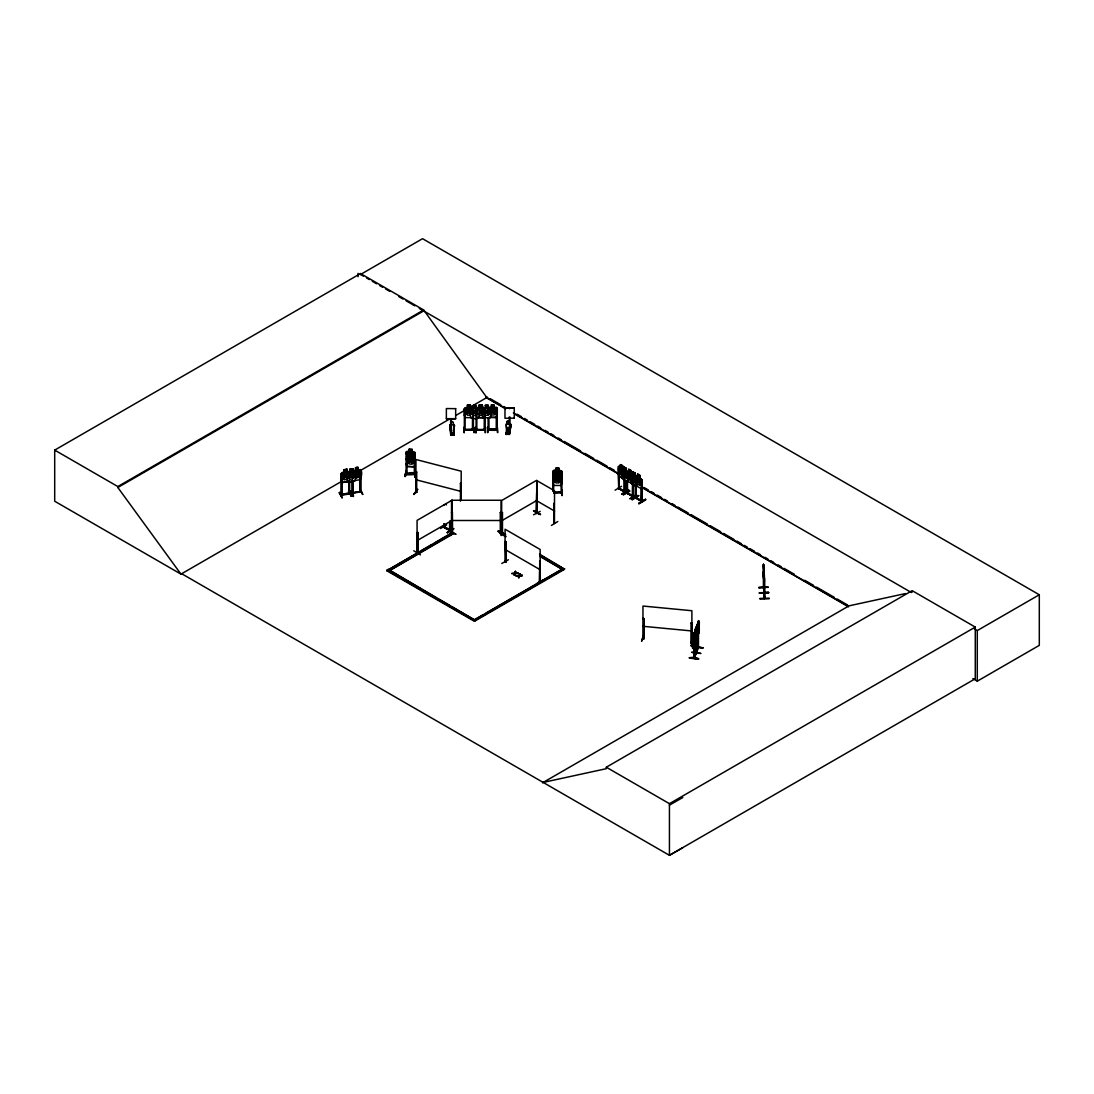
<?xml version="1.0" encoding="UTF-8"?>
<svg xmlns="http://www.w3.org/2000/svg" width="1094" height="1094" viewBox="0 0 1094 1094"><rect width="100%" height="100%" fill="white"/><g stroke="black" fill="none" stroke-linecap="round" stroke-linejoin="round"><path stroke-width="1.5" d="M552.867 478.037L553.81 480.526L560.962 480.485L562.015 478.078M552.812 472.635L553.646 472.635L552.812 472.635L552.812 491.37M553.81 480.526L552.962 477.969M552.962 471.405L553.837 470.42L556.012 470.516C553.509 466.728 561.386 466.687 558.856 470.584L560.388 471.418L560.388 476.068L558.856 478.051L556.012 478.037L554.494 476.04L554.494 471.391L556.012 470.57M561.167 492.109C563.355 492.286 559.554 493.476 562.015 492.902M561.072 472.663L561.906 472.663L561.072 472.663L561.167 493.134L561.072 492.163L553.742 492.532M561.878 492.874L561.906 471.364M553.742 492.355L561.878 492.136M561.988 495.678L562.056 489.893L562.043 495.295M763.489 566.118C763.626 570.74 763.995 571.752 763.639 570.33M764.036 576.1L764.104 574.282L764.036 578.466M764.35 585.454L763.872 577.249L764.05 581.994L764.173 580.64M764.323 575.977L764.132 574.268L764.405 598.65C764.46 587.04 763.721 594.794 764.761 597.83M696.003 652.53L698.191 647.429L698.054 625.754C699.271 618.602 699.093 633.549 698.204 628.38L697.657 632.236L697.835 625.891M696.29 651.34L696.427 652.694L696.249 626.903L696.126 629.515M697.863 625.877L698.204 627.245L698.546 624.182L698.41 647.963M450.96 427.221A2.065 1.682 -6.2 0 1 451.384 424.554L451.371 424.486A2.065 1.682 -6.2 0 0 450.947 427.152L451.384 433.716L453.449 433.634L453.86 427.043A2.065 1.682 -6.2 0 0 453.436 424.404L453.299 422.161L451.904 421.983M508.86 432.992L509.298 426.441A2.065 1.682 9.8 0 0 508.874 423.761L508.724 421.505L506.932 421.477M694.129 635.669L693.719 633.057L692.379 639.853L692.707 648.441L695.141 639.771L695.046 632.209L695.032 642.274L696.687 638.212L696.7 628.216L695.948 629.515M696.919 628.571L696.714 638.253L695.141 642.287M699.339 629.077L699.134 632.086L699.339 622.404M763.571 576.087L763.639 574.979M695.757 641.029C697.343 628.804 692.83 656.044 694.129 640.318M696.208 639.334C699.121 638.54 699.449 611.929 698.136 623.443L698.533 622.418M696.194 639.457L697.917 635.409L697.999 622.459M764.132 581.762L764.214 580.64M689.384 657.932C694.881 655.634 707.148 661.61 689.384 657.85M700.625 653.501L691.572 652.298L700.803 653.364M695.21 638.158C694.922 633.713 697.247 624.565 695.921 633.631M697.507 627.559L697.151 630.623C696.208 624.865 696.481 643.545 697.138 631.758L697.521 633.235L697.726 626.93L697.466 636.106L699.025 632.031M696.563 634.151L695.593 638.609L695.264 637.474M697.685 631.334L697.562 636.12L699.121 632.045M763.735 588.134L763.776 592.962M763.94 593.153L763.516 564.34L763.38 588.23M764.05 572.504L763.844 571.3L764.364 576.894L764.05 570.015L764.35 593.768M764.337 598.623L764.679 597.31M763.94 571.3L764.35 575.403M415.228 464.321L414.188 466.796L407.05 466.441L414.188 466.741L415.228 464.376L415.241 452.725L415.036 474.536C416.91 469.531 391.679 476.232 415.105 474.495M409.156 454.01L412.192 454.106L409.156 454.01L409.252 456.595L407.747 457.278L407.747 461.928L409.265 464.006L412.096 464.143L413.614 462.229L413.614 457.579L412.096 456.677M409.156 456.499L407.091 456.335C403.973 457.866 413.081 455.104 414.147 456.759L415.228 457.634M412.192 456.663L415.118 457.716M692.488 639.867L692.721 638.39M697.958 648.017L697.357 624.086L696.331 630.007L695.77 653.597L695.948 630.882L699.134 622.062L698.369 623.348M451.384 422.735L451.89 421.915M452.205 433.087L452.656 433.634L452.642 432.855M452.26 433.593L452.642 433.046M506.809 421.819L506.796 423.706L506.85 421.6M507.958 432.773L507.944 432.54M507.876 432.075L507.835 432.937M694.909 640.4L695.169 629.665L693.76 636.462L693.869 658.232L698.56 647.539M696.167 653.528L695.975 630.855L697.931 625.426M694.471 657.084L693.869 657.494L696.085 653.104M407.105 451.371L406.134 452.273L407.146 451.466L414.175 451.781L415.228 452.779M406.134 458.947L407.064 461.477L414.202 461.832L415.241 459.412M406.954 453.586L406.079 453.723L406.954 453.586L406.954 473.77M409.17 449.06L412.206 449.183L412.096 451.808L413.614 452.725L413.614 457.374L412.096 459.275L409.265 459.111L407.747 457.032L407.747 452.383L409.265 451.644L409.279 449.101L409.17 451.494M405.997 471.117L405.026 476.505L406.407 471.076M405.477 476.423L406.448 470.762M405.983 473.21L407.023 473.278L406.216 473.018M414.339 454.01L415.173 454.051L414.339 454.01L414.311 474.427M414.216 473.907L415.187 473.511L414.394 473.757M415.993 473.073L414.79 477.066L415.734 471.309M414.872 476.998L415.611 473.018M415.952 473.032L415.31 477.08M506.385 426.263L506.809 432.8L506.385 426.263A2.065 1.682 9.8 0 1 506.809 423.638M506.973 434.291L505.948 434.222L507.042 427.781M506.604 434.263L507.124 427.795M506.344 434.236L507.178 429.422M507.096 431.022C505.92 439.528 506.194 429.573 506.577 432.868M508.86 422.011L508.874 423.761M507.247 432.417L507.247 433.894L507.247 432.417C508.792 431.501 508.724 434.879 507.26 433.812M508.765 432.745L510.324 424.513L509.025 434.003L506.18 433.128M508.901 432.65L510.324 424.513M505.934 434.209L509.489 434.414L510.925 424.376L507.848 424.198M509.23 434.291L510.925 424.376M509.421 434.414L511.171 424.759L507.848 424.376M694.567 633.877L694.006 657.754L695.141 633.125M698.519 658.889L689.466 657.658L698.546 658.875M764.296 593.81L764.063 570.015L764.145 576.757M643.751 618.602L642.916 618.534L643.751 618.602L643.737 638.896L642.903 638.814L642.971 606.049L691.887 610.726L691.928 643.45L690.929 643.395L691.982 643.272L690.902 643.368L691.052 622.951L691.887 623.019L691.832 643.45M643.108 635.929L641.617 641.275L643.45 635.956M643.846 638.335L643.012 637.829M691.052 622.951L691.832 623.211M691.832 642.711L690.902 642.629L691.928 642.711M691.162 643.163L690.957 642.438M692.748 640.332L691.217 646.007L693.145 640.701M691.312 645.952L692.762 640.646M413.792 550.774L420.452 554.904M503.322 534.515L498.057 531.424M498.344 530.918C518.501 542.091 485.804 524.122 503.937 534.446M354.374 471.692L355.222 471.309L356.753 473.319L359.242 470.625L357.382 473.798C361.116 476.218 358.121 478.146 356.794 474.427L354.976 477.189M629.87 475.452L631.771 474.372L630.404 476.451L631.84 480.225L629.966 476.738L628.421 478.324M628.448 479.664L627.71 481.811L622.65 478.885L621.98 469.353L622.746 468.82L628.53 473.032L628.448 479.76L628.448 473.073M636.448 486.433L637.241 484.41L636.558 476.451M637.323 484.464L636.503 486.556L631.443 483.63L630.841 480.717L628.845 479.459M633.194 481.866L632.373 483.958L627.341 481.018M636.134 485.75L641.234 488.662L641.904 486.556M641.234 488.662L641.904 486.652M692.899 638.431L692.775 644.598L693.35 640.701C694.334 646.691 693.924 628.202 693.364 639.566L694.266 634.493M452.588 433.593L452.725 433.498M347.824 472.704L346.88 472.69L346.853 479.692L347.783 482.085L354.688 480.977L355.687 478.338M352.159 493.353C380.069 488.471 335.079 495.555 360.241 491.507M361.157 491.37C358.709 491.876 362.046 490.208 360.897 491.89L360.104 492.04L361.157 492.109M478.105 408.568L480.649 410.742L483.179 407.706L490.276 407.706L491.356 408.65L488.197 407.857L488.307 405.218L485.257 405.272L485.353 407.857L483.835 408.623L483.835 413.272L485.353 415.269L488.197 415.269L489.729 413.272L489.729 408.623L488.197 407.788M695.497 628.64L696.153 626.889L695.716 628.776M697.931 622.472L698.574 620.736M693.801 633.207L693.281 635.764L693.692 633.905M695.716 629.611L696.112 628.571M695.059 632.264L695.579 628.626L694.485 639.375M697.48 626.11L697.999 624.947M696.7 628.216L694.116 634.999M693.801 636.53L693.172 642.78L693.801 641.166M696.222 630.363L695.593 636.612L696.222 635.012M698.027 630.459L698.656 628.845M693.801 643.163L693.172 644.763L693.049 637.255M452.205 432.978L452.478 433.033M452.642 433.238L452.519 433.484M514.604 575.307L515.288 573.242L518.077 573.297L515.288 573.653L514.084 574.993L515.383 571.314L515.37 573.311L518.077 573.297M518.871 577.769L519.541 575.704L522.344 575.335L519.541 576.128L518.871 577.769L518.884 575.745M514.084 574.993L515.383 571.314M520.17 574.09L519.636 575.772L519.65 573.776L518.98 575.827L516.136 575.772L518.98 575.403L518.351 577.454M694.608 631.539L695.264 629.679M696.796 625.959L697.22 624.92M694.608 632.359L695.032 630.513M696.796 626.78L697.22 625.754M698.287 627.765L698.273 648.058M696.673 633.795L697.329 632.195M696.358 652.339L695.77 653.597M696.044 651.805L697.958 647.484M693.828 646.841L702.977 647.757M557.229 473.866L559.991 471.323L558.063 474.181L559.937 477.189L557.42 474.7L554.808 477.121L556.805 474.167L554.89 471.309L557.516 473.866M695.223 638.404L695.77 634.534L696.126 635.97M484.136 417.593L485.162 415.118M484.218 417.676L477.052 417.634L484.218 417.676L485.257 415.187M491.356 415.282L490.303 417.812L483.138 417.758L482.208 415.282M496.156 417.293L497.278 414.954L497.278 408.199L496.197 407.337L489.1 407.351L488.129 408.253M489.073 417.457L496.238 417.429L497.278 414.899M515.288 573.653L515.903 571.629M560.894 485.38L561.906 482.905M560.894 480.403L561.906 477.996M694.567 634.848L694.348 641.234L694.95 637.337C695.921 643.463 695.593 624.756 694.963 636.202L694.28 634.383L693.528 635.669M410.469 455.008L413.245 452.615L411.317 455.364L413.327 458.427L410.701 455.87L408.076 458.126L410.059 455.282L408.158 452.328L410.66 454.748M339.113 492.71L342.121 497.838L339.578 492.259M342.053 497.784L339.509 492.587M350.436 490.933C352.829 489.291 355.687 504.238 350.436 490.933L353.034 496.047M501.804 563.478L508.395 559.759M621.57 486.269L615.101 490.194M623.361 494.912L629.884 491.097M632.154 499.657L638.677 495.828M623.416 469.777L622.759 469.176L621.611 470.776L619.833 467.48L621.187 471.104C618.178 472.54 620.872 475.398 621.652 471.911L623.019 475.165M444.574 523.999C444.848 531.534 443.439 524.204 444.41 526.802M449.661 530.576C453.025 529.537 443.343 529.291 444.082 526.31M450.523 530.029L444.41 527.021L449.784 529.811M505.004 561.769L505.086 529.236L540.149 549.475L540.217 582.063L539.479 581.639L539.766 561.304L540.436 581.926M505.975 561.29L505.291 560.866L505.907 561.167M505.086 561.783L505.989 562.001L505.907 541.749L505.086 541.544L505.907 541.749M540.039 581.256L540.012 581.283M620.53 467.001L618.288 466.7L618.876 488.731L619.149 468.355M618.356 488.444L624.865 492.122L625.03 480.143M624.195 479.938L624.209 491.821C623.867 489.551 626.083 492.45 624.537 491.63L624.428 479.801M625.098 491.247L618.985 488.239M626.547 493.203L626.643 481.401M632.551 495.883C637.487 497.401 617.631 488.334 633.016 496.143M636.093 497.592C633.973 496.594 637.911 497.483 635.887 498.29L636.024 484.792M635.436 484.451L635.341 497.934L641.973 501.681L641.973 479.924L641.904 501.64M641.303 481.059L642.137 481.264L641.303 481.059L641.221 501.298L641.576 500.423L642.205 501.544L635.587 497.784M642.205 500.806L636.093 497.797L641.891 500.943M475.452 427.412L475.986 432.827L475.863 427.357M475.917 432.718L475.794 427.412M487.883 426.838L487.938 432.486M487.486 432.581L487.951 427.221M451.343 530.139L450.974 535.568L451.425 530.207M413.847 494.488L417.593 489.579M417.922 551.991L417.306 553.085L417.32 532.805M539.547 554.138L564.613 569.236L474.413 621.31L386.77 570.712L452.492 532.45M537.017 512.949L536.279 513.346L536.703 492.587L536.402 513.332L537.004 512.183L536.279 512.607M354.921 475.999L356.165 473.976M636.913 482.591L638.294 480.663L636.913 477.121L638.718 480.348C639.511 477.052 642.096 479.842 639.197 481.196L640.646 484.874L638.759 481.469L637.214 483.069M469.517 411.317L471.391 408.691M416.076 491.288L416.554 492.464L415.829 492.232L415.952 471.815L416.718 472.02L416.677 492.45L415.734 491.507M416.718 472.02L415.829 471.993M413.915 494.16L417.676 489.25L413.929 494.16M415.734 492.204L416.759 492.218M460.437 483.316L461.203 483.507L460.437 483.316L460.437 501.189M341.711 474.782L341.725 495.267L341.793 474.96L340.904 474.919L341.793 474.96M348.836 493.845L348.931 480.539M352.254 493.339L353.239 493.38L352.295 493.558L352.35 480.034M353.212 492.683L353.239 493.38M631.019 470.57L628.776 469.381L631.019 470.57L630.869 473.141L631.963 474.591L632.004 479.377L630.773 480.772L630.773 474.085L631.539 473.552L636.53 476.519M343.967 472.211L341.041 473.579L340.931 495.377M352.432 471.815L355.359 470.447M346.976 473.087L349.916 471.787L349.793 469.162L352.719 468.697L352.719 471.186M464.171 430.038C464.006 429.368 468.533 429.751 473.47 429.258M475.958 430.051L485.257 430.202M484.314 409.785L484.218 430.202L484.245 429.258L485.244 429.286M487.979 429.819L497.25 429.751M496.334 409.539L497.182 409.73L496.334 409.539L496.238 429.969L496.43 428.985L497.155 429.983M500.218 532.272L501.23 532.245L500.19 532.45M505.66 534.569L501.038 531.999L501.038 533.038L501.134 500.259L451.548 500.259L451.494 533.052L452.369 532.258M536.744 513.414L537.332 493.175M554.002 523.301L554.261 502.953L554.33 523.534M470.324 405.218L467.48 405.163L467.48 407.706L464.321 408.527L464.362 430.01M472.348 407.693L465.333 407.72L464.43 408.568L464.43 415.2M477.08 407.597L476.109 408.541L477.121 407.679C485.421 406.353 484.478 411.782 482.208 405.081L479.158 405.095L479.158 407.638L477.08 407.652M488.239 408.336L489.141 407.433M552.962 476.369L556.012 475.521M470.174 408.896L471.145 407.953L478.256 408.007L479.322 408.828L476.177 408.089L476.177 405.546L473.223 405.518L473.223 408.007M482.208 408.664L485.353 407.857M553.837 470.42L552.867 471.364L552.867 483.015L553.81 485.476L560.962 485.462L562.015 482.919L562.015 471.323L558.856 470.516M417.976 552.661L417.129 552.853M451.494 532.313L453.313 533.776L389.327 570.712L453.313 533.147M452.219 532.628L451.494 533.052L452.492 532.969L452.396 512.553L451.548 512.553L452.396 512.553M451.795 512.908L451.89 533.134M502.474 512.607L501.654 512.826L502.474 512.607L502.474 532.928L502.31 531.944M536.142 513.113L536.662 512.826M449.88 425.334L450.742 435.152L451.74 435.111L449.88 425.06L452.971 424.951M451.371 435.111L450.482 425.224L451.248 430.257M450.701 435.125L454.27 434.988M450.824 433.921L454.024 433.921C453.162 438.311 455.104 428.875 453.395 426.92M406.024 473.77L415.146 474.276M417.908 552.771L417.908 532.463M452.369 532.764L451.658 533.01M643.012 638.814L642.821 638.021L643.846 638.117M344.09 469.832L344.09 472.334L342.627 473.401L342.627 478.051L344.09 479.801L346.839 479.35M353.991 471.582L355.454 470.516L355.331 467.904C360.35 464.526 356.261 471.774 360.158 469.586C363.044 471.473 361.293 476.834 360.213 479.692L353.307 480.772M349.889 471.719L348.412 472.786L348.412 477.435L349.889 479.199L352.624 478.748L354.1 476.519L354.1 471.87L352.624 471.282L352.719 468.697M443.781 505.428L444.479 504.936M618.356 466.769L619.081 466.263M626.671 471.473L627.368 470.981L632.387 473.934M635.464 476.341L636.188 475.822M473.47 429.45L464.171 429.491M473.47 430.188L472.43 430.01L473.47 429.997M476.054 429.313L476.984 429.71M476.888 416.554L476.793 430.298C478.174 428.875 474.769 428.998 476.15 430.298L476.054 416.554M484.218 429.682L485.162 429.463M485.257 429.463L475.958 429.504M497.155 429.245L488.17 429.313M451.453 532.053L452.396 532.053M452.369 532.997L452.15 500.136L417.087 520.375L417.019 552.949M500.314 532.778L501.202 533.01L500.3 532.983L500.286 512.553L501.134 512.744L500.286 512.553M509.257 428.356L508.163 428.369M449.114 530.699L456.007 534.364L449.388 530.604M449.566 530.481L449.853 521.947M447.473 532.874L453.764 528.922M447.172 532.34L453.723 528.552L447.2 532.696M533.585 510.966L540.559 514.522L533.94 510.748M502.009 532.45L502.543 532.286M502.31 532.682L501.585 533.106L501.654 500.532L536.703 480.28L536.771 513.428M502.474 532.846L501.804 533.229L501.873 512.949M620.462 464.553C625.987 468.095 618.042 461.654 620.53 467.165L619.45 467.384L619.45 472.034L620.53 474.646L622.554 475.794M619.054 466.167L624.797 470.406M624.031 469.08L622.636 468.287L623.648 469.777M618.288 473.374L618.958 476.232L624.127 479.104M632.346 473.907L633.111 475.22L633.18 496.936L626.848 493.025M637.638 476.574L637.638 474.071L639.812 475.316L639.812 477.804M635.464 476.218L636.161 475.726L641.904 479.965L641.111 478.707M639.744 475.357L637.57 474.126M505.36 560.907L505.756 561.427M624.359 491.042L618.534 488.211M622.089 494.16C642.137 481.045 607.963 502.433 628.612 490.331M626.671 492.532L627.3 492.847M627.464 481.606L627.518 493.38M632.455 495.992L633.098 496.949M632.742 482.933L632.523 496.635L632.523 476.314L633.111 476.656M630.035 498.782L636.599 494.57L630.076 498.7M632.209 499.753L638.746 495.514L632.209 499.329M641.234 501.257L641.535 487.678M638.828 503.527C659.559 490.768 624.879 512.033 645.72 499.903M645.405 499.343L638.855 503.131M540.368 561.646L539.547 561.441M543.609 579.67L537.058 583.485L543.65 580.052M537.058 583.895L542.323 580.764M537.428 584.114L543.95 580.244M533.585 514.795L540.163 511.39M557.803 521.523L551.39 525.435M181.768 573.762L181.057 574.186L54.7 501.23L54.7 450.113L360.528 273.541L423.665 309.985L486.803 397.56L505.975 408.636M360.528 273.541L360.528 274.485L422.544 238.683L1039.3 594.767L1039.3 645.364L977.284 681.165L972.853 678.595M54.7 450.113L117.837 486.556L423.665 309.985M682.82 847.686L669.432 855.317L181.686 573.721L180.961 574.131L117.837 487.5L423.665 310.928M180.961 574.131L342.34 480.963M360.035 470.748L449.949 418.838M455.842 415.433L464.69 410.318M470.584 406.913L487.514 397.149M417.087 540.614L452.15 520.375M386.77 570.712L418.592 552.347M421.491 550.665L431.679 544.798M434.578 543.116L452.027 533.038L453.313 533.776M501.654 520.771L536.703 500.532M505.852 536.785L499.958 533.393L501.23 532.053M499.958 533.393L501.23 532.655L504.184 534.351M624.141 467.22L626.37 468.423L626.301 470.953L627.382 472.403L627.382 477.052L626.301 478.42L624.277 477.257L623.211 474.646L623.211 469.996L624.277 469.791L624.141 467.22L626.37 468.423M622.664 468.861L624.209 469.832L624.209 467.165M630.773 474.085L628.147 472.307L629.501 475.917M633.002 474.399L633.002 471.911L635.163 473.155L636.161 481.784L635.094 483.165L633.07 482.003L632.004 479.377M635.163 473.155L635.012 475.726M637.241 477.818L636.448 476.56M483.179 614.773L474.413 619.833L562.056 569.236M486.105 613.091L540.149 581.885M543.062 580.203L560.593 570.083M386.77 570.083L474.413 620.681L564.613 568.606M542.46 782.839L849.012 605.844L905.49 593.563M543.171 782.415L606.308 768.685L606.308 767.222L912.136 590.651L975.274 627.094L975.274 678.745L669.432 855.317L669.432 803.666L975.274 627.094M912.136 592.114L911.425 592.538L419.262 308.385M974.357 628.872L977.284 630.568L1039.3 594.767M507.096 421.313L507.835 421.026M669.432 805.143L682.82 797.512M406.886 474.03L407.05 473.087M467.48 407.706L465.948 408.554L465.948 413.19L467.48 415.187L470.324 415.173M477.736 408.568L479.254 407.734L479.254 405.177M489.756 408.322L491.288 407.488L491.179 404.862L494.228 404.848L494.132 407.474L495.65 408.308L495.65 412.958L494.132 414.954L491.288 414.954M556.012 475.452L554.494 476.287L554.494 480.936L556.012 482.933L558.856 482.919L560.388 480.922L560.388 476.273L558.856 475.452M473.333 405.546L473.333 408.089L471.801 408.855L471.801 413.505L473.333 415.501L476.177 415.501L477.695 413.505L477.695 408.855L476.177 408.035L476.273 405.464M764.173 592.921L763.735 587.669M349.738 492.956L340.972 494.379M643.723 638.869L642.944 638.8M451.138 435.125L450.085 425.457M417.58 552.593L417.676 532.327M502.242 532.723L502.242 512.484M537.099 512.84L537.373 513.428M348.918 493.066L349.834 493.873L341.096 495.35M349.656 493.941L349.642 480.225M360.282 491.985L360.199 471.787L361.102 471.842L360.295 471.965M361.02 492.122L361.102 470.352M554.371 523.178L554.562 490.823L537.031 480.704L537.072 513.551M627.765 472.198L628.845 471.993L628.845 469.34M636.558 476.943L637.638 476.738L637.638 474.071M632.004 474.741L633.07 474.522L633.07 472.034M626.903 492.341L627.231 493.544M505.25 561.605L505.989 562.001L505.319 541.407M343.995 469.777L346.935 469.285L343.995 469.777L344.063 472.266M346.812 469.326L346.812 471.815L349.834 472.116L348.754 471.5M348.795 471.555L341.971 472.54M353.362 470.776L360.186 469.654M346.839 477.353L344.09 477.804L344.09 473.155L346.839 472.704L345.389 475.138L342.983 473.251L344.815 475.794L342.901 479.076L345.444 476.246L347.29 478.406M355.454 477.982L358.189 477.531L359.652 475.302L359.652 470.652L358.189 470.064L358.162 467.507M348.863 481.497L341.943 482.577L348.754 481.374M351.147 496.279L348.589 491.124M348.754 493.339L340.931 494.638M349.738 493.695L341.109 494.638M348.507 491.206L351.557 496.279L348.959 491.083M359.871 489.387L362.921 494.474M349.82 469.23L352.747 468.752M352.651 471.336L354.606 471.022M347.824 481.934L354.688 480.977M515.37 572.887L518.077 572.873M511.869 573.297L514.713 572.941M511.869 573.721L514.631 573.707M519.636 575.348L522.344 575.335M516.136 575.772L522.344 575.759M516.136 576.182L518.884 576.169M465.005 429.532L465.005 430.27M472.622 429.983L472.43 429.45M497.223 430.01L497.278 408.267M533.64 510.857L540.245 514.604M349.615 492.956L349.615 493.695M697.685 626.684L697.329 624.223M618.876 487.992L618.356 487.705M635.764 497.838L635.655 486.009M635.983 498.29L636.257 486.351M443.754 523.794L443.685 527.199L450.29 530.891L450.454 520.607M349.041 494.037L348.836 480.348M764.241 571.765L764.05 570.015M764.679 577.864L764.72 598.062M758.839 587.642L768.125 587.328M758.839 587.779L768.125 587.04L758.839 587.355M768.685 593.112L759.373 593.153L768.658 592.415L759.373 593.071M768.658 592.483L759.373 592.729M759.933 598.418L769.219 598.144M478.516 414.339L480.69 411.864L483.329 414.27L481.305 411.33C485.449 404.534 479.869 411.426 482.208 415.337M490.536 414.106L492.71 411.618L495.35 414.038L493.326 411.084L495.267 408.212L492.669 410.51L490.153 408.24L492.068 411.071M763.571 566.104L763.872 593.864M763.256 572.641L763.407 575.663M763.79 578.316L764.241 585.331M479.158 405.149L482.208 405.149M470.324 405.149L470.324 407.706L473.47 408.431M465.1 409.799L464.266 409.799L465.1 409.799L465.005 430.01M484.314 409.963L485.148 409.785M491.288 412.971L494.132 412.958L494.132 408.308L491.288 408.322L491.247 415.323L491.356 408.595M470.324 413.176L467.48 413.19L467.48 408.541L470.324 408.527L470.174 415.57L471.117 418.045C480.006 420.575 479.951 415.775 479.254 408.554L482.112 408.541L482.112 413.19L479.254 413.204M479.254 415.2L482.112 415.187L483.63 413.19L483.63 408.541L482.112 407.72L482.112 405.163M489.141 417.32L496.238 417.429M472.43 417.648L465.265 417.621L464.321 415.2M473.565 427.357L474.017 432.773L473.497 427.029M485.695 427.371L485.285 432.8L485.285 427.043M489.004 429.067C484.492 430.366 496.211 430.667 497.182 429.969M464.266 430.038L473.415 430.229L473.374 416.691M485.353 413.272L488.197 413.272L488.197 408.623L485.257 408.445L485.162 430.202L476.15 430.27M497.387 432.486L497.264 426.769L497.811 432.513M464.198 432.814L464.116 427.029L464.198 432.39M556.012 473.018L558.856 473.018M558.856 475.507L560.894 475.493M501.271 529.811L501.257 535.568L501.667 530.152M485.353 405.368L488.197 405.368M473.333 405.601L476.177 405.601M471.199 408.089L473.333 408.089M504.977 408.144L514.276 408.144M455.665 408.664L446.366 408.554L446.366 418.783L455.665 418.783L455.665 408.554M509.175 408.541L510.077 408.541M514.276 418.154L504.977 418.264L504.977 408.035L514.276 408.035L514.276 418.264M446.366 418.674L455.665 418.674M451.548 520.498L501.134 520.498M556.012 468.082L558.856 468.095M553.879 470.557L560.894 470.584M553.742 493.066L561.906 492.902M414.134 461.736L407.146 461.394L406.243 458.878M488.881 429.053L496.238 429.053M473.333 429.245L473.333 429.983M642.971 626.288L691.887 630.964M353.157 492.45L352.377 492.792M488.17 430.024L488.074 418.004M697.234 627.532L696.673 635.792L696.331 634.657M692.379 646.54L692.611 648.427M696.755 625.809L696.755 628.298M693.828 646.417L702.868 648.072M693.842 646.691L702.991 647.785M470.68 414.284L468.902 411.85L466.263 414.27L468.259 411.303L466.317 408.554L468.861 410.729L470.461 408.472L471.473 408.541M406.106 473.976L406.134 452.205M415.952 479.76L461.203 491.452M489.004 429.805L488.909 418.004M618.821 488.703L619.149 473.415M450.208 530.905L450.222 520.73M352.35 493.517L352.254 481.538M348.302 472.458L346.839 471.87L346.907 469.23M696.317 653.05L694.239 658.273L694.375 634.807M470.324 407.706L471.842 408.527M618.917 468.492L618.329 468.15L618.657 488.28L624.66 492.081L624.797 480.266M630.869 478.625L628.845 477.476L628.845 472.827L629.843 475.247M637.638 484.204L639.662 485.353L640.756 483.986L639.662 475.398M624.072 478.981L619.081 476.136L618.438 473.36M629.583 490.987L623.416 494.584M446.694 524.942L440.526 528.539M360.528 274.485L363.468 276.18M366.408 277.876L369.348 279.572M372.275 281.267L376.678 283.811M379.618 285.507L382.558 287.202M385.498 288.898L389.902 291.442M398.708 296.529L403.112 299.072M406.052 300.768L414.858 305.841M633.002 472.075L635.012 473.237M633.07 475.357L635.792 477.025L634.424 479.104L635.846 482.878L633.987 479.391C633.057 482.741 630.759 480.116 633.535 478.57L632.182 474.946L633.959 478.256L635.094 476.642L635.094 481.169L633.07 480.006M490.468 398.845L500.792 404.807M503.746 406.517L506.7 408.212M517.024 414.175L521.455 416.732M524.409 418.441L527.349 420.151M530.303 421.846L534.734 424.404M537.687 426.113L540.627 427.809M545.058 430.366L548.012 432.075M550.966 433.771L553.906 435.48M558.337 438.038L561.29 439.733M564.244 441.443L580.476 450.81M584.893 453.367L593.755 458.482M596.695 460.177L607.033 466.14M609.973 467.849L614.404 470.406M643.915 487.445L648.345 490.003M651.299 491.698L654.239 493.408M657.193 495.103L661.624 497.661M664.578 499.37L667.518 501.066M671.948 503.623L674.902 505.332M677.856 507.028L688.181 512.99M691.134 514.7L707.367 524.067M710.307 525.776L720.645 531.739M723.585 533.434L733.924 539.41M736.864 541.106L741.294 543.663M744.248 545.373L747.202 547.068M750.156 548.778L754.573 551.335M757.527 553.031L760.48 554.74M764.897 557.297L767.851 558.993M770.805 560.702L773.759 562.398M778.19 564.955L781.13 566.665M784.083 568.36L794.408 574.336M804.746 580.299L813.594 585.399M816.548 587.109L834.257 597.324M837.197 599.033L847.535 604.996M513.359 412.889L618.11 473.374M641.727 487.008L848.288 606.267M485.832 397.423L505.086 408.541M515.438 414.517L617.577 473.483M641.262 487.158L848.506 606.814M631.566 483.534L636.53 486.392M537.031 500.943L554.562 511.062M539.547 554.767L563.136 568.388M499.958 532.751L505.852 536.156M539.752 555.725L563.328 569.974L539.752 556.367M505.086 549.475L540.149 569.714M520.17 574.5L519.65 573.776M436.26 597.803L388.055 569.345L475.685 620.572L452.314 607.088M439.173 599.498L449.402 605.392M606.308 767.222L669.432 803.666M454.051 434.892L453.49 428.547M451.179 435.097L450.824 433.046L451.07 433.744M496.211 407.392L497.182 408.294M484.177 407.57L485.257 408.5M484.136 407.652L485.162 408.541M562.015 476.287L560.935 475.357L553.837 475.384L552.867 476.273M539.574 581.734L539.766 561.304M472.43 430.188L472.526 416.705M478.174 408.732L480.047 411.317M628.38 473.059L626.219 470.994L626.219 468.505M362.483 494.433L359.871 488.977M353.239 492.847L353.061 481.401M350.873 490.768L353.485 496.033M341.041 480.252L341.971 482.645M346.853 473.018L347.783 471.979L354.647 470.94L355.687 471.651L355.591 478.338M764.35 598.541L763.831 593.782M622.089 471.623L623.019 473.962M482.304 415.269L483.22 417.73M407.118 466.359L406.12 463.856L407.05 466.441M694.143 640.236L694.485 641.371M693.787 643.081L694.006 645.036M453.86 427.043L453.873 427.125A2.065 1.682 -6.2 0 0 453.449 424.486L453.449 424.486M453.463 430.051L453.86 435.015M449.88 425.06L450.974 435.015M763.516 564.34L763.667 566.131M763.421 564.34L763.544 567.075M763.421 572.449L763.571 574.09M763.311 575.622L763.776 579.793L763.339 571.574M764.036 578.576L764.186 577.687L764.337 581.625L764.227 577.509M769.246 598.774L759.961 599.088M470.42 407.556L470.42 405.067L467.37 405.081L467.37 407.57M558.966 472.868L555.916 472.936M977.284 630.568L977.284 681.165M643.805 618.425L643.846 638.855M633.344 483.274L633.412 496.813L626.862 493.079L626.862 481.264M633.043 475.22L633.043 481.852M630.869 473.976L630.841 480.799M627.231 480.061L627.3 493.585M622.705 465.757L622.623 468.287L622.554 465.839M620.599 464.635L620.599 467.124M553.646 472.635L553.646 491.37M539.903 580.805L540.012 582.022M510.009 417.06L510.009 423.159M509.435 433.21L509.435 432.335L509.189 433.019M509.23 417.06L509.23 423.159M505.688 541.886L505.756 562.166L505.455 560.907M485.052 429.231L485.052 430.257M461.08 499.931L461.203 471.213L415.952 459.521L415.87 492.3M453.791 434.633L453.928 432.937L453.682 433.648M451.398 418.633L451.384 424.554M451.179 434.017L451.179 434.728M450.632 418.633L450.632 423.693M449.634 522.084L449.634 530.59M446.325 504.074L446.325 504.908M444.342 524.135L444.205 527.499M414.243 473.511L414.216 474.427M360.199 471.787L360.199 492.232M358.053 273.35L358.053 276.7M341.137 473.593L341.164 480.28M117.837 486.556L117.837 487.5M764.009 579.875L763.968 578.124L764.104 579.765M627.081 478.051L625.631 474.358C628.489 472.95 625.932 470.229 625.166 473.511L623.389 470.215L624.742 473.825C621.748 475.261 624.428 478.119 625.207 474.646L626.958 478.119M353.868 477.709L352.856 477.873L351.311 475.794L348.754 478.625L350.682 475.343L348.836 472.799L351.256 474.687L353.759 472.006L351.899 475.165L353.868 477.709M477.422 414.653L476.437 414.735L474.769 412.329L472.116 414.749L474.112 411.782L472.211 408.937L474.714 411.221L477.312 408.937L475.37 411.795L477.422 414.653M489.442 414.421L488.403 414.421L486.789 412.082L484.15 414.503L486.133 411.535L484.232 408.691L486.734 410.975L489.333 408.691L487.404 411.563L489.442 414.421M560.114 482.071L559.061 482.071L557.448 479.746L554.808 482.18L556.805 479.199L554.89 476.369L557.407 478.639L559.991 476.341L558.063 479.213L560.114 482.071M413.327 463.364L412.342 463.391L410.674 460.902L408.048 463.186L410.031 460.314L408.13 457.374L410.633 459.781L413.204 457.634L411.289 460.396L413.327 463.364M346.347 469.887L344.583 470.174L344.583 471.008L346.347 470.707L346.347 469.887M357.697 468.068L355.947 468.355L355.947 469.189L357.697 468.902L357.697 468.068M358.189 470.885L355.454 471.336L355.454 475.986L358.189 475.534L358.189 470.885M352.131 469.285L350.381 469.572L350.381 470.406L352.131 470.119L352.131 469.285M352.624 472.116L349.889 472.553L349.889 477.203L352.624 476.765L352.624 472.116M452.957 433.183L452 433.128C450.988 435.439 454.037 434.879 452.957 433.183M493.626 405.409L491.794 405.409L491.794 406.243L493.626 406.243L493.626 405.409M469.818 405.628L467.986 405.642L467.986 406.462L469.818 406.462L469.818 405.628M481.592 405.642L479.774 405.655L479.774 406.476L481.592 406.476L481.592 405.642M558.35 473.374L556.518 473.374L556.518 474.208L558.35 474.208L558.35 473.374M558.856 476.273L556.012 476.287L556.012 480.936L558.856 480.922L558.856 476.273M487.692 405.724L485.859 405.724L485.859 406.544L487.692 406.544L487.692 405.724M475.671 405.956L473.839 405.956L473.839 406.79L475.671 406.79L475.671 405.956M476.177 408.855L473.333 408.855L473.333 413.505L476.177 413.505L476.177 408.855M558.35 468.505L556.518 468.492L556.518 469.326L558.35 469.326L558.35 468.505M558.856 471.405L556.012 471.405L556.012 476.054L558.856 476.054L558.856 471.405M411.59 454.571L409.771 454.475L409.771 455.309L411.59 455.405L411.59 454.571M412.096 457.511L409.265 457.36L409.265 462.01L412.096 462.16L412.096 457.511M411.59 449.702L409.771 449.593L409.771 450.427L411.59 450.537L411.59 449.702M412.096 452.642L409.265 452.478L409.265 457.128L412.096 457.292L412.096 452.642M639.306 475.603L638.007 474.864L639.306 476.437L639.306 475.603M622.199 466.044L620.9 465.306L622.199 466.878L622.199 466.044M630.513 470.871L629.214 470.119L630.513 471.692L630.513 470.871M622.554 469.162L620.53 468L620.53 472.649L622.554 473.798L622.554 469.162M639.662 478.721L637.638 477.558L637.638 482.208L639.662 483.37L639.662 478.721M634.725 473.401L633.44 472.663L634.725 474.235L634.725 473.401M625.932 468.67L624.647 467.917L625.932 469.49L625.932 468.67M626.301 471.774L624.277 470.611L624.277 475.261L626.301 476.423L626.301 471.774"/></g></svg>
